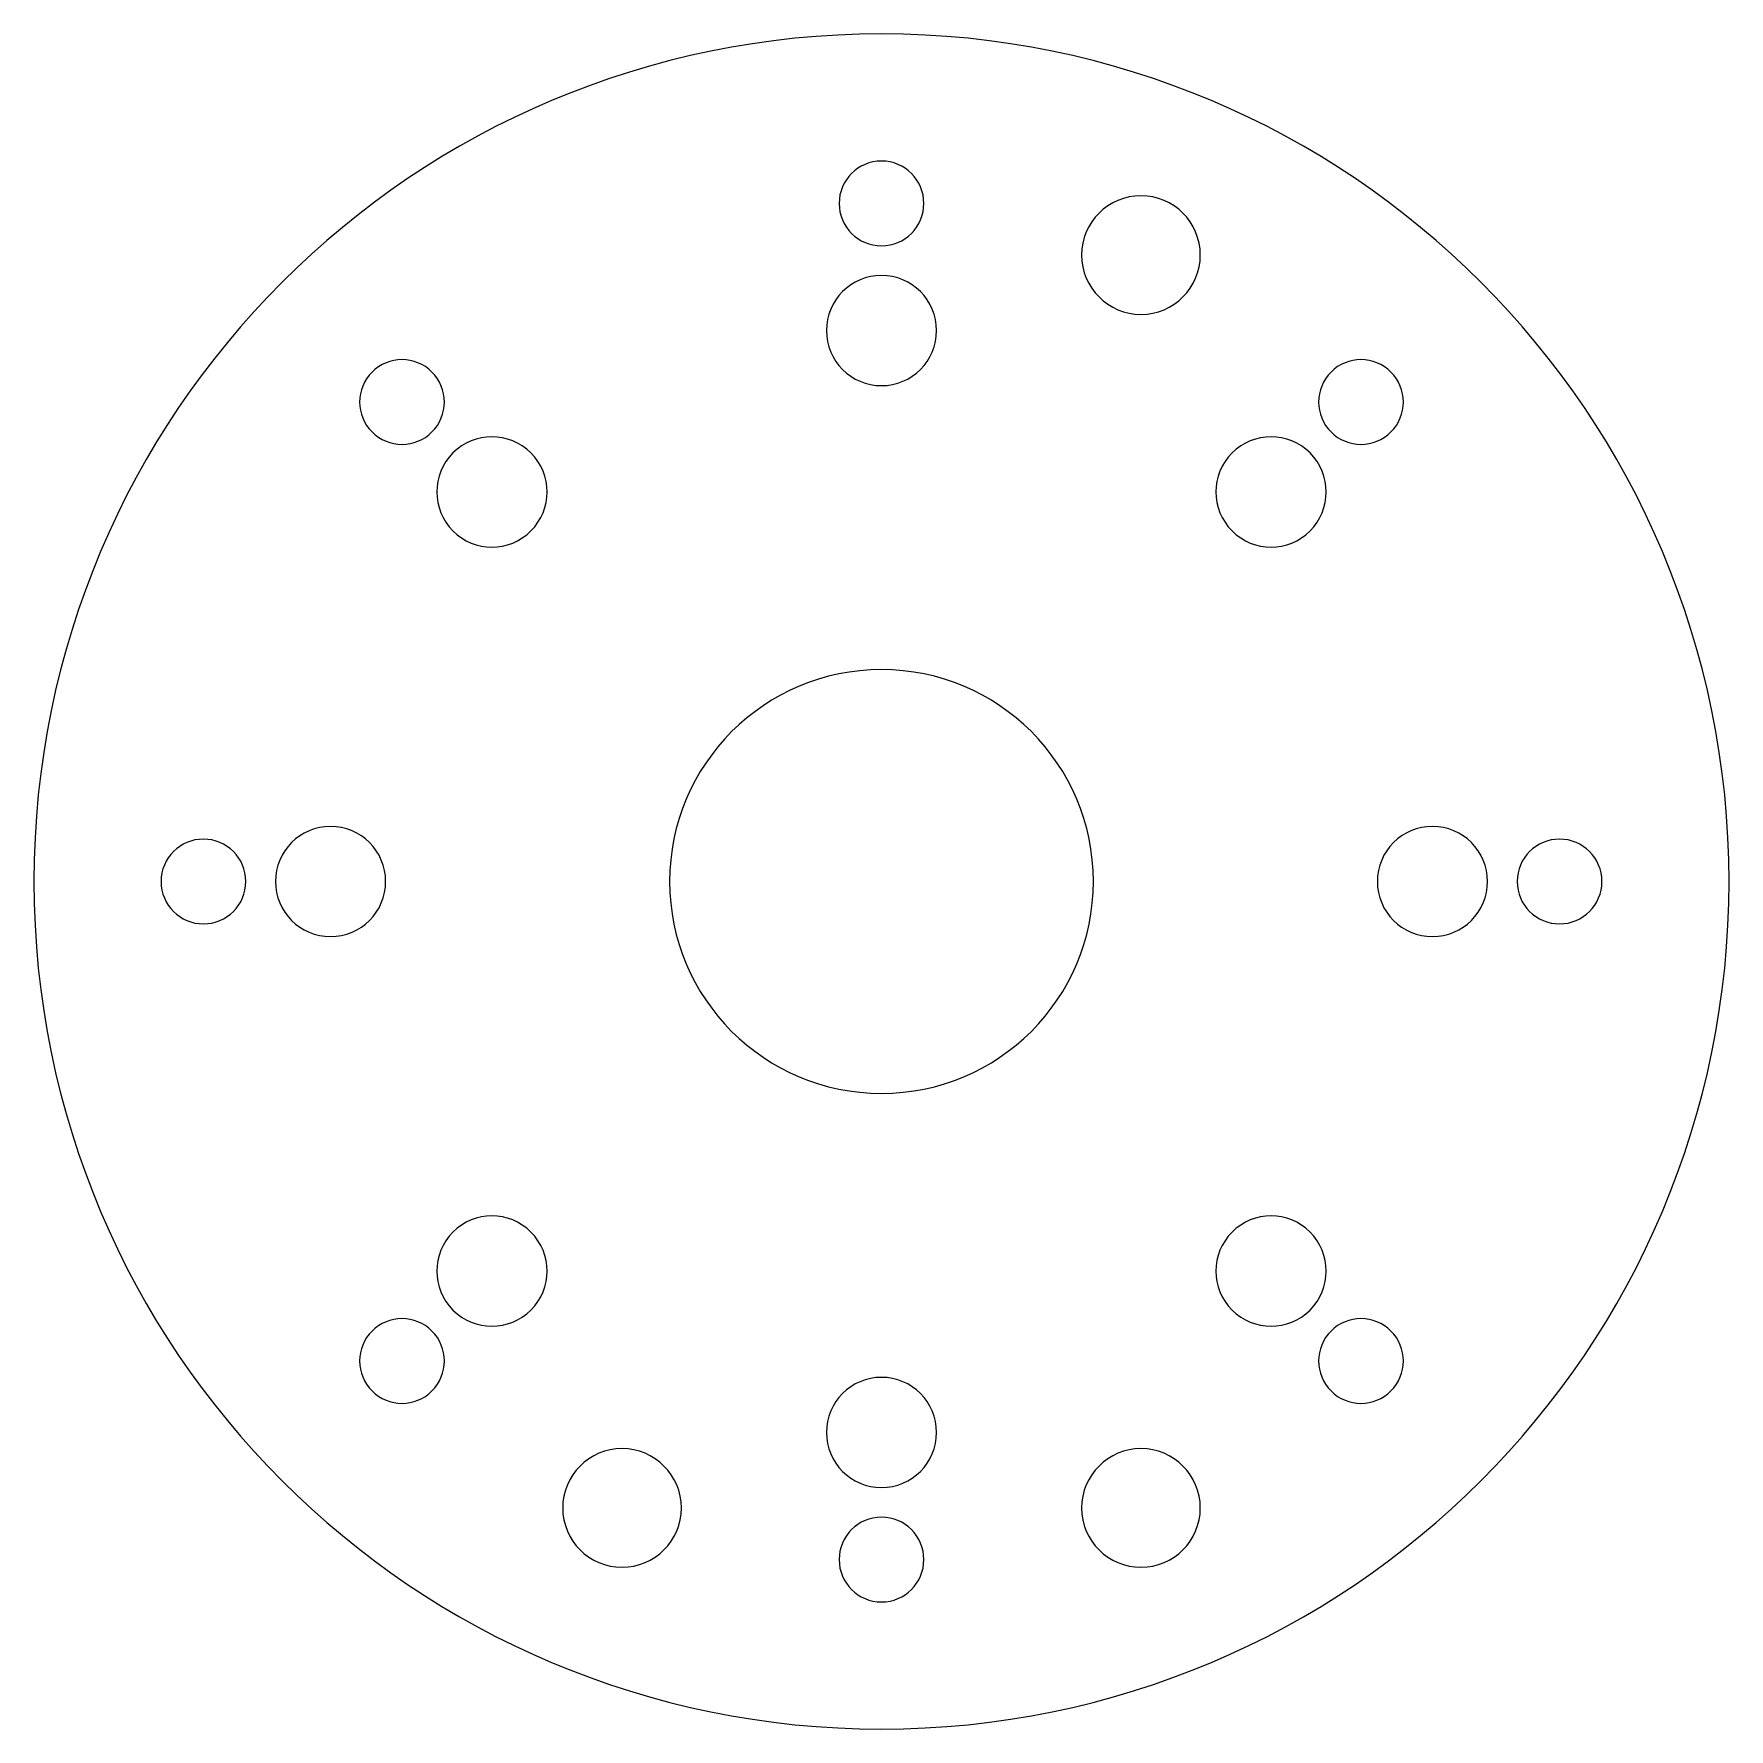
# Model space of a CAD drawing. Extents: x -20 to 20, y -20 to 20.
import ezdxf

# ---------------------------------------------------------------- set-up
doc = ezdxf.new("R2010")
doc.units = 0
doc.layers.add('s005-#def-solid-edge', color=7, linetype='CONTINUOUS')

msp = doc.modelspace()

# ---------------------------------------------------------------- linework, layer by layer
at = {"layer": 's005-#def-solid-edge', "color": 7, "linetype": 'CONTINUOUS', "lineweight": 9, "true_color": 0x000000}
for centre, radius, start, end in [((0, 0), 20, 0, 90), ((0, 0), 20, 90, 180), ((0, 16), 1, 90, 180), ((0, 16), 1, 0, 90), ((6.123, 14.782), 1.4, 90, 180), ((6.123, 14.782), 1.4, 0, 90), ((0, 16), 1, -180, -90), ((0, 16), 1, -90, 0), ((6.123, 14.782), 1.4, 180, -90), ((6.123, 14.782), 1.4, -90, 0), ((0, 13), 1.3, 90, 180), ((0, 13), 1.3, 0, 90), ((0, 13), 1.3, -180, -90), ((0, 13), 1.3, -90, 0), ((-11.314, 11.314), 1, 135, -135), ((-11.314, 11.314), 1, 45, 135), ((-11.314, 11.314), 1, -45, 45), ((11.314, 11.314), 1, 135, -135), ((11.314, 11.314), 1, 45, 135), ((11.314, 11.314), 1, -45, 45), ((-11.314, 11.314), 1, -135, -45), ((-9.192, 9.192), 1.3, 45, 135), ((9.192, 9.192), 1.3, 45, 135), ((11.314, 11.314), 1, -135, -45), ((-9.192, 9.192), 1.3, 135, -135), ((-9.192, 9.192), 1.3, -45, 45), ((9.192, 9.192), 1.3, 135, -135), ((9.192, 9.192), 1.3, -45, 45), ((-9.192, 9.192), 1.3, -135, -45), ((9.192, 9.192), 1.3, -135, -45), ((0, 0), 5, 90, -180), ((0, 0), 5, 0, 90), ((-13, 0), 1.3, 90, 180), ((-13, 0), 1.3, 0, 90), ((13, 0), 1.3, 90, 180), ((13, 0), 1.3, 0, 90), ((-16, 0), 1, 90, 180), ((-16, 0), 1, 0, 90), ((16, 0), 1, 90, 180), ((16, 0), 1, 0, 90), ((0, 0), 20, 180, -90), ((-16, 0), 1, -90, 0), ((-13, 0), 1.3, -90, 0), ((0, 0), 5, -90, 0), ((13, 0), 1.3, -90, 0), ((16, 0), 1, -90, 0), ((-16, 0), 1, -180, -90), ((-13, 0), 1.3, -180, -90), ((0, 0), 5, -180, -90), ((0, 0), 20, -90, 0), ((13, 0), 1.3, -180, -90), ((16, 0), 1, -180, -90), ((-9.192, -9.192), 1.3, 45, 135), ((9.192, -9.192), 1.3, 45, 135), ((-9.192, -9.192), 1.3, 135, -135), ((-9.192, -9.192), 1.3, -45, 45), ((9.192, -9.192), 1.3, 135, -135), ((9.192, -9.192), 1.3, -45, 45), ((-11.314, -11.314), 1, 45, 135), ((-9.192, -9.192), 1.3, -135, -45), ((9.192, -9.192), 1.3, -135, -45), ((11.314, -11.314), 1, 45, 135), ((-11.314, -11.314), 1, 135, -135), ((-11.314, -11.314), 1, -45, 45), ((11.314, -11.314), 1, 135, -135), ((11.314, -11.314), 1, -45, 45), ((0, -13), 1.3, 90, 180), ((0, -13), 1.3, 0, 90), ((-11.314, -11.314), 1, -135, -45), ((11.314, -11.314), 1, -135, -45), ((0, -13), 1.3, -180, -90), ((0, -13), 1.3, -90, 0), ((-6.123, -14.782), 1.4, 90, 180), ((-6.123, -14.782), 1.4, 0, 90), ((6.123, -14.782), 1.4, 90, 180), ((6.123, -14.782), 1.4, 0, 90), ((-6.123, -14.782), 1.4, 180, -90), ((-6.123, -14.782), 1.4, -90, 0), ((6.123, -14.782), 1.4, 180, -90), ((6.123, -14.782), 1.4, -90, 0), ((0, -16), 1, 90, 180), ((0, -16), 1, 0, 90), ((0, -16), 1, -90, 0), ((0, -16), 1, -180, -90)]:
    msp.add_arc(centre, radius, start, end, dxfattribs=at)

doc.saveas('drawing.dxf')
